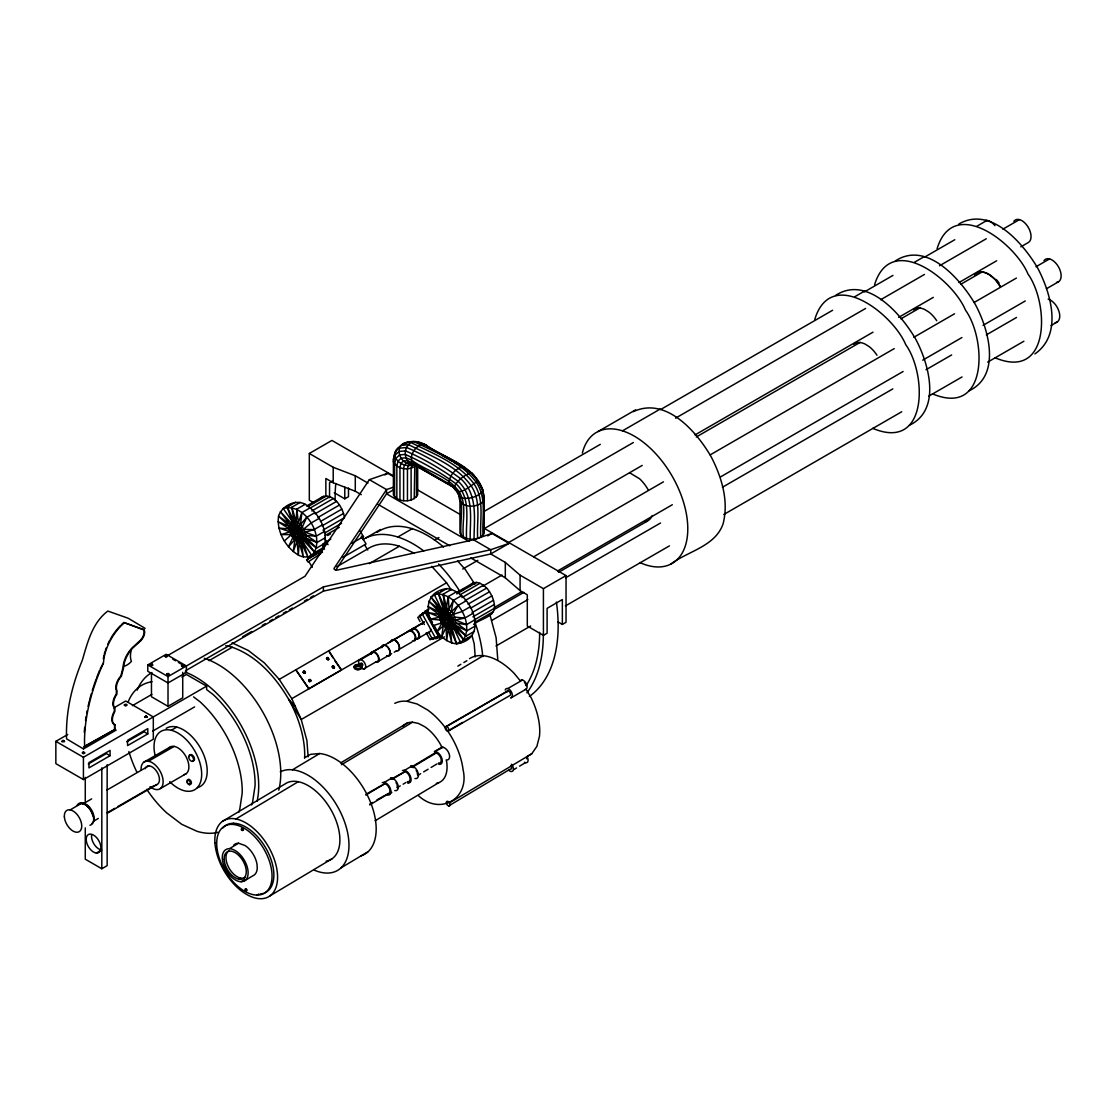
<?xml version="1.0" encoding="UTF-8"?>
<svg xmlns="http://www.w3.org/2000/svg" width="1117" height="1117" viewBox="0 0 1117 1117"><rect width="100%" height="100%" fill="white"/><g stroke="black" fill="none" stroke-linecap="round" stroke-linejoin="round"><path stroke-width="1.5" d="M442.374 617.31L444.72 615.9L445.529 611.474C452.315 612.912 456.909 629.723 446.535 626.497L445.515 623.286L444.007 622.839C435.63 606.126 458.85 625.352 444.007 622.839M473.622 624.361C480.687 618.539 496.576 616.738 494.356 604.465C493.77 599.913 491.983 595.612 489.497 591.773C485.937 585.573 474.823 577.615 469.726 586.313M145.098 628.34L128.218 618.26L107.804 611.055C92.069 623.035 87.517 642.75 82.253 660.426C72.074 685.21 65.54 711.92 66.573 738.854L83.454 748.935L83.468 748.027M114.506 729.108L114.576 724.598L115.023 729.415L84.124 746.631L115.023 729.415M115.093 724.905L114.102 724.388A11.589 6.576 -59.1 0 1 114.297 711.278L114.353 707.983A11.589 6.576 -59.1 0 1 116.308 694.02L116.405 690.571A11.589 6.576 -59.1 0 1 120.845 675.939L123.01 667.645A20.427 11.589 -59.1 0 1 132.211 647.748L140.197 640.502A8.308 4.719 -59.1 0 0 143.884 629.988L123.875 622.448L121.599 624.487M114.618 724.696A11.589 6.576 -59.1 0 1 114.814 711.585L114.869 708.29A11.589 6.576 -59.1 0 1 116.824 694.327L116.922 690.878A11.589 6.576 -59.1 0 1 121.362 676.26L123.526 667.952A20.427 11.589 -59.1 0 1 132.728 648.055L140.714 640.809A8.308 4.719 -59.1 0 0 144.4 630.295L143.618 629.402M292.207 532.991L292.668 532.432L290.238 530.603L290.504 527.894C289.54 532.809 292.445 538.436 297.262 540.139L292.235 536.048L293.464 534.471C298.057 541.954 301.143 530.77 294.832 529.36C289.764 529.584 292.794 538.282 297.136 537.151L298.937 540.195L300.278 540.572C309.311 535.769 293.408 516.557 290.294 528.969L292.556 531.455L292.472 533.898M295.516 537.109L296.41 537.082L297.667 540.237C306.575 538.869 296.801 521.29 290.713 527.615L292.668 530.603L292.109 532.125M450.36 629.206L451.771 643.099L448.238 628.508C437.375 626.735 435.518 601.225 449.104 610.008C456.839 613.582 459.45 633.8 447.121 627.963L450.36 629.206L456.56 643.825C490.963 638.966 471.458 590.977 446.758 588.603C412.355 593.462 431.86 641.451 456.56 643.825L460.749 641.409M449.006 628.592C462.312 626.958 445.334 600.597 439.316 613.442L439.414 612.088L428.83 601.197L440.084 610.105L439.916 611.669M299.817 542.122L303.098 542.443L307.985 557.16L301.269 542.75L298.002 541.745C316.823 546.618 296.982 509.017 289.722 525.786L291.872 523.412L295.307 523.496L296.173 521.709L296.815 509.129L305.178 504.298C318.108 512.228 327.03 527.908 324.977 543.225C321.836 553.292 308.055 560.594 298.337 555.051C285.421 547.121 276.485 531.441 278.538 516.124C281.693 506.057 295.474 498.754 305.178 504.298M300.278 540.572L296.27 539.804L296.41 537.082M289.317 527.727L289.415 526.484L278.538 516.124L289.861 524.306C287.781 531.524 292.235 539.748 299.216 542.331L303.363 556.95L301.269 542.75M299.216 542.331L298.337 555.051L297.038 541.214L296.075 540.754M413.485 464.365L451.827 486.202L413.485 464.365C407.51 457.062 415.482 444.203 424.432 444.468C444.761 458.235 474.041 465.594 482.726 491.41C477.364 497.316 467.841 499.634 460.204 497.651L457.146 492.388L457.691 491.871L459.269 495.18C457.328 508.752 479.053 509.073 484.233 499.913L482.837 490.014C474.348 465.342 445.809 458.892 426.54 445.404C415.091 438.199 401.659 441.103 394.915 452.511L393.393 459.269L393.393 494.761C397.959 502.915 413.108 502.915 417.674 494.761L417.674 465.524M439.218 615.593L439.302 614.532L427.965 606.489L439.414 612.088M292.472 530.77L295.516 531.078L297.68 526.121M303.098 542.443L311.908 555.666C326.611 538.659 305.388 502.064 283.243 508.528L292.291 521.611L291.872 523.412M289.429 530.003L289.415 526.484L278.077 521.723L289.526 529.053L290.015 532.446M445.976 610.371L448.238 596.562L456.602 591.717M84.641 746.952L84.515 740.92A145.629 82.644 -59.1 0 1 100.125 670.619L103.42 663.009L103.853 659.142A38.16 21.656 -59.1 0 1 122.116 624.794L124.392 622.755L144.135 629.723M444.706 623.342L446.297 623.621L446.535 626.497L447.568 626.86L443.7 624.543L442.863 616.472L441.145 613.401L442.583 611.32L445.529 611.474M301.436 541.843C306.756 537.919 302.777 529.807 299.105 526.037L300.473 524.571L301.883 512.605L310.261 507.76M296.173 537.165L297.513 535.238L295.516 531.078M446.06 623.705C449.048 622.309 446.479 617.547 444.007 616.807M448.238 628.508L446.702 640.711L446.074 627.126L441.773 622.867M294.12 530.268L296.047 525.116M294.204 539.218L294.916 539.469L293.268 551.589L297.038 541.214M290.588 524.32L290.839 522.63L280.311 511.628L289.861 524.306M304.606 757.773L304.704 757.061A83.216 48.045 60 0 0 288.619 699.2C275.494 676.916 257.203 656.126 232.224 647.26A83.216 48.045 60 0 0 225.676 645.766M452.148 627.908L453.907 628.452L460.721 642.833C477.392 626.888 456.295 590.209 434.22 594.439L441.271 608.681L440.964 610.413M814.824 319.294C831.188 265.651 892.846 313.612 905.719 344.622C926.817 374.041 928.422 451.91 872.684 428.314M874.569 284.793C890.933 231.149 952.592 279.11 965.479 310.121C986.576 339.554 988.182 417.409 932.444 393.826M937.093 248.7C953.457 195.056 1015.116 243.017 1027.989 274.028C1049.086 303.461 1050.692 381.316 994.954 357.733M442.095 619.53L442.555 618.972L440.182 617.603L440.349 614.881L441.369 621.289L445.948 625.981L445.097 625.729L445.515 623.286M449.718 613.331L451.17 611.976L453.251 600.457L461.628 595.612M439.609 617.994L439.749 617.24L428.439 612.619L439.302 614.532M446.06 618.301L448.741 613.68M443.379 625.003L441.676 636.816L446.074 627.126L445.208 626.735M441.48 612.046L440.461 614.476L442.555 617.143L442.095 617.91M290.978 526.372L290.713 527.615L292.975 529.933L292.207 531.371M395.544 452.79L396.172 449.956L403.516 443.323L413.932 441.564C435.881 452.608 461.586 462.047 476.498 482.67C486.998 498.294 481.888 517.771 483.047 535.294C476.861 540.782 464.323 540.949 459.967 533.186L459.967 499.09M442.011 618.664L442.458 618.008L440.14 615.914L440.712 613.275M445.404 623.649L446.297 623.621L447.917 626.819C456.448 624.71 446.088 607.453 440.461 614.476L442.863 616.472M61.91 741.353L63.208 740.264L64.325 741.73L62.077 741.73L62.873 740.627L64.507 741.353M124.42 705.26L126.975 705.064L124.476 705.106M152.722 665.104C152.08 661.487 148.072 666.709 152.387 665.439C152.61 662.241 148.212 666.388 152.596 664.95M144.651 716.932L146.285 716.206L147.081 717.309L144.819 717.309L145.95 715.843L147.207 717.128M164.883 656.419L167.299 656.042M166.768 673.928C168.974 677.097 169.784 671.261 166.768 674.277C168.388 677.223 170.636 672.322 166.894 674.096M181.471 665.439C182.127 669.069 186.134 663.847 181.806 665.104C181.582 668.301 185.98 664.154 181.596 665.606M361.894 666.863L361.768 667.966C360.093 670.689 353.279 670.256 354.145 666.277C356.002 661.85 363.095 667.198 361.768 666.277M354.871 666.388C355.262 672.085 355.555 662.116 354.871 667.854M361.028 667.854C360.651 662.018 360.33 672.266 361.028 666.388M444.706 617.101L447.149 612.353M292.975 529.933L291.844 525.269M442.388 609.756L442.877 607.941L438.381 593.448L446.758 588.603M309.716 681.831L311.126 680.686M326.541 658.43L327.351 657.55M334.318 667.882L334.416 666.877M294.078 537.682L293.464 535.601M371.333 654.101L371.556 653.347A5.194 3.002 60 0 1 377.56 655.497A5.194 3.002 60 0 1 376.317 661.697L363.444 669.125L360.637 667.477M442.807 616.919L442.583 611.32M293.492 523.133L294.12 521.29L291.788 507.23L300.166 502.399M295.307 523.496L297.234 524.487L298.351 522.826L301.883 512.605M292.905 530.38L293.031 524.669M245.391 889.09C245.656 893.572 248.826 888.643 245.251 889.132C244.595 892.72 247.862 890.654 245.922 888.867M295.628 539.134L294.832 538.911L295.614 536.746L294.818 536.802M478.062 481.162C473.189 483.075 458.152 498.908 453.851 487.598C457.021 480.687 463.82 475.214 471.011 472.882L472.184 473.161L478.062 481.162L482.837 490.014L484.233 497.889L484.233 533.186L483.047 535.294M296.173 531.762L299.23 527.559M292.905 534.792L291.244 534.261L292.975 533.465L290.574 532.404L290.448 529.737M444.091 609.742L444.817 607.913L443.156 594.174L451.533 589.329M443.365 616.738L443.966 611.125M100.265 668.79L103.42 663.009M447.889 611.585L453.251 600.457M242.529 830.489C245.405 830.503 240.518 826.231 241.872 829.805M294.818 530.561L296.647 527.392M315.036 512.563L306.658 517.394L302.4 526.833L300.822 528.034M295.321 534.848L294.064 532.669L294.357 534.345M445.069 621.527L443.952 619.209M293.464 530.198L294.469 524.627M444.357 624.64L442.43 623.021L443.351 621.01L441.369 621.289L440.88 618.874M289.526 529.053L278.943 528.02L290.197 531.832L281.065 534.582L291.369 534.61L292.989 537.221L288.493 546.785L294.916 539.469M393.393 459.269L394.594 457.035M446.618 619.125L450.179 615.397M451.324 615.467L452.985 614.392L457.886 605.582L466.25 600.751M443.7 624.543L444.72 622.714L445.097 625.729M440.489 620.466L439.749 617.24L430.199 619.153L440.74 620.047M303.503 671.317L303.168 672.225M308.795 680.016L310.121 679.457L311.015 680.784M326.611 658.136L327.937 657.592L328.845 659.212M328.859 659.407L328.244 659.924M332.168 666.528L332.796 666.011M334.416 667.784L333.69 668.385M445.404 617.617L447.568 614.853M393.477 476.596L387.753 473.287L369.364 479.654L305.011 576.26L167.103 655.888M335.868 569.893L386.538 493.826L393.617 489.735M449.453 802.886L531.748 753.78L536.886 746.365L539.469 736.285A57.009 32.519 59.1 0 0 531.008 697.525L526.023 689.217L511.321 697.72M64.465 741.199L62.077 741.381M84.683 752.886L82.169 752.886L83.775 752.299M358.976 665.173L354.145 666.277M360.205 668.161L359.548 668.971L361.768 667.966M296.731 532.586L300.613 529.36M300.473 524.571L306.658 517.394M293.45 537.64L294.832 536.174L294.832 538.911M289.652 505.764L291.621 503.683M296.41 530.268L298.016 528.676M291.062 534.917L284.332 540.991M451.17 611.976L457.886 605.582M444.007 625.157L437.054 631.677L442.192 622.741L433.145 625.66M294.162 532.558L293.869 534.233L295.46 534.806M444.063 619.097C447.163 627.349 442.89 613.331 445.166 621.415M404.019 444.552L406.504 442.262L412.62 441.997M302.246 530.338L310.819 523.189L319.197 518.358M442.374 620.438L440.615 619.432L442.555 618.972M441.369 621.289L442.863 620.005M398.448 448.001L394.915 452.511L393.393 461.67C397.205 469.908 410.162 470.997 416.487 465.105L416.487 496.87M447.051 620.019L451.366 617.366M303.615 673.104L305.346 673.132M332.643 666.025L332.168 667.435M377.015 532.334C398.392 517.967 426.317 531.846 443.533 547.051M303.866 671.122L305.123 671.429M327.644 657.522L328.607 658.29M633.409 411.642C665.774 396.353 696.491 431.344 711.236 456.909C721.736 477.322 728.996 501.072 723.048 523.971C715.117 546.548 687.863 551.114 670.605 564.225M333.089 668.343L332.796 668.203M308.85 688.756L295.837 669.795L308.85 688.756L341.425 669.949L328.705 650.764L332.95 657.857M341.425 669.949L334.765 660.594M440.964 590.921L442.597 589.608M835.516 295.474C867.015 274.684 901.042 313.933 915.577 338.926C929.051 363.919 941.715 409.953 909.35 425.284M895.262 260.987C926.775 240.183 960.802 279.445 975.323 304.438C988.796 329.417 1001.46 375.466 969.109 390.796M958.903 223.986C990.737 205.5 1023.228 243.45 1037.847 268.331C1050.929 293.534 1062.979 334.458 1034.887 353.921M167.299 656.461L164.925 656.279M147.081 716.974L144.693 716.793M442.43 623.021L443.365 622.141M447.037 617.589L448.839 616.361M322.925 543.881L330.772 539.134M320.984 553.432L307.971 562.033L306.63 559.812L324.042 548.559M360.721 538.408L363.486 536.579L359.995 530.812M429.068 632.487L429.822 631.999M457.872 666.109L460.86 664.308M463.848 662.521L466.85 660.733M292.486 769.795L319.685 753.528A57.009 32.519 59.1 0 1 370.439 802.062A57.009 32.519 59.1 0 1 360.833 855.873M394.79 703.375A57.009 32.519 59.1 0 1 407.035 701.294L483.256 655.693M222.492 821.358L284.821 784.092A44.205 25.216 59.1 0 1 331.972 811.598A44.205 25.216 59.1 0 1 326.108 861.179M235.938 818.97L298.253 781.705M231.722 824.36L233.565 823.271M340.685 762.897L407.3 723.062M341.453 764.712L412.508 722.21L418.442 723.439L424.683 726.678A33.803 19.282 59.1 0 1 441.131 745.639L441.829 747.231L443.114 747.287A7.065 4.035 59.1 0 1 449.16 753.905A7.065 4.035 59.1 0 1 447.275 759.979M241.803 828.549C245.503 832.025 238.745 829.987 242.263 828.283M229.376 848.711L238.549 843.223L245.084 845.541A18.207 10.388 59.1 0 1 257.008 864.195L257.259 868.16A18.207 10.388 59.1 0 1 252.973 875.728L243.813 881.215A18.207 10.388 59.1 0 1 222.562 860.746A18.207 10.388 59.1 0 1 239.233 853.681A18.207 10.388 59.1 0 1 243.813 881.215M411.238 767.184L435.072 752.928L434.499 751.615L441.829 747.231L440.922 747.552M384.457 782.361L391.788 777.977M404.619 770.311L411.95 765.927M434.499 751.615L443.114 747.287M366.153 794.145L384.848 783.673A5.627 3.211 59.1 0 1 389.61 789.049A5.627 3.211 59.1 0 1 387.99 793.768L376.946 799.828M391.076 779.233L405.024 771.61A5.627 3.211 59.1 0 1 409.771 776.985A5.627 3.211 59.1 0 1 408.152 781.705L407.384 781.635M365.79 795.081L384.848 783.673M392.193 779.289L405.024 771.61M435.784 751.671A7.065 4.035 59.1 0 1 441.829 758.289A7.065 4.035 59.1 0 1 439.944 764.363L438.869 764.293L438.534 762.995L439.316 763.079A5.627 3.211 59.1 0 0 440.936 758.345A5.627 3.211 59.1 0 0 436.175 752.984L412.355 767.225A5.627 3.211 59.1 0 1 413.388 767.672M238.633 879.163L240.462 878.074M369.615 804.212L372.547 802.467M397.401 787.597L400.249 785.893M403.097 784.19L405.946 782.486M417.688 775.463L420.662 773.69M423.65 771.903L428.118 769.236M431.092 767.449L437.054 763.888M241.035 881.718L244.958 879.372M369.755 804.924L388.814 793.517M388.898 794.103L391.83 792.344M410.525 781.174L407.593 782.919A7.065 4.035 59.1 0 0 410.344 776.092A7.065 4.035 59.1 0 0 402.427 770.576M375.186 820.716L438.841 782.64M257.022 895.108L258.851 894.005M269.909 895.904L332.238 858.638M340.978 867.881L368.177 851.615M448.671 805.943L510.218 769.124A2.597 1.48 59.1 0 0 511.558 768.147A2.597 1.48 59.1 0 0 510.623 765.522M513.666 769.683L516.599 767.924M519.531 766.164L525.409 762.66M321.431 497.498C333.075 491.592 343.156 507.593 344.441 517.716L322.995 530.1M313.821 502.804L309.311 500.193L309.311 453.474L331.917 440.433L393.854 476.177M292.291 521.611L287.167 507.02L295.53 502.189M332.308 481.134L329.543 482.739L329.543 497.665M306.63 506.015L323.79 496.102M308.097 506.546L326.681 495.808M309.898 508.207L329.92 496.646M311.838 510.958L333.285 498.573M315.078 513.806L336.538 501.421M384.932 474.92L387.753 473.287M334.262 492.737L344.79 498.824L348.476 496.702L348.476 488.017M318.01 517.408L339.456 505.024M320.397 521.513L341.844 509.129M303.293 532.795L314.086 529.598L322.45 524.767M322.101 525.842L343.547 513.457M303.894 535.252L316.209 536.174L324.586 531.343M324.447 533.172L341.607 523.259M325.019 535.601L339.331 527.35M327.658 535.546L330.52 533.898M303.992 537.514L317.074 542.471L325.452 537.626M303.587 539.455L305.527 539.748L316.614 548.056L324.977 543.225M302.721 540.935L304.55 541.41L314.84 552.552L323.218 547.721M309.381 556.364L314.966 553.138M306.63 559.812L318.443 552.999M351.785 543.365L363.486 536.579M365.804 537.989L380.52 529.5M147.793 664.908L166.182 654.297L186.399 665.969L186.399 672.35L168.011 682.962L147.793 671.289L147.793 664.908L168.011 676.595L323.399 586.886L490.726 549.732L509.115 543.351L491.941 533.437L473.552 539.804L336.817 570.173A2.96 1.703 0 0 1 333.955 568.511L386.538 489.581L394.203 486.928M342.919 557.369L366.069 543.965L361.308 536.09M336.859 566.696L367.228 549.173L367.772 550.095M397.82 537.026L412.522 528.523M113.836 707.871L125.718 701.015L153.308 716.932L153.308 739.231L83.426 779.568L55.85 763.651L55.85 741.353L67.746 734.483M242.626 636.746L251.66 631.524M262.216 625.436L265.232 623.691M269.755 621.08L272.771 619.335M275.787 617.603L278.803 615.858M283.327 613.247L286.343 611.502M289.359 609.77L292.375 608.025M304.424 601.058L307.44 599.326M310.456 597.581L313.472 595.836M369.252 563.638L399.397 546.227L414.17 553.18M597.972 431.581L635.643 409.827M185.492 670.758L323.399 591.13L490.726 553.976L509.115 543.351M208.991 660.678L232.224 647.26M132.406 705.651L151.898 694.383M181.903 677.07L186.399 674.473L206.631 686.145L206.631 689.608L213.026 694.467A83.216 48.045 60 0 1 255.067 785.726L252.637 801.838A83.216 48.045 60 0 1 251.576 804.966M622.476 430.841L660.147 409.087M854.631 296.815L864.488 291.118M914.376 262.313L924.234 256.617M976.9 226.22L986.758 220.524M434.415 540.139L438.939 537.528M484.192 511.404L600.332 444.357M660.664 409.52L832.612 310.261M864.279 291.97L892.944 275.424M924.611 257.133L954.784 239.722M83.454 748.935L116.168 730.071M151.465 672.979L151.465 696.757L168.011 706.321L182.727 697.818L182.727 672.35M55.85 741.353L83.426 757.27L206.631 686.145M484.024 528.746L633.339 442.527M675.576 418.149L865.619 308.432M880.699 299.719L924.443 274.461M939.523 265.762L986.283 238.759M1002.871 229.18L1019.472 219.602M88.285 764.028L106.394 753.57L110.08 755.692L110.08 750.387L88.955 762.59L88.955 767.896L110.08 755.692M126.779 741.8L144.107 731.803L147.793 733.925L147.793 728.605L127.561 740.292L127.561 745.597L147.793 733.925M487.696 535.895L491.941 533.437M152.624 731.132L194.637 706.879M171.264 730.281L176.793 727.097M462.731 569.042L477.825 560.343M507.984 542.918L642.219 465.426M695.011 434.946L872.991 332.182M898.64 317.382L933.323 297.359M958.972 282.545L996.671 260.778M1020.812 246.843L1028.352 242.487A12.999 7.512 60 0 0 1027.445 226.039A12.999 7.512 60 0 0 1013.887 221.334M696.296 436.97L860.272 342.305M900.888 318.848L920.436 307.552M961.067 284.109L982.122 271.948C990.318 273.246 996.532 279.836 1000.427 286.776L995.596 279.878L989.355 274.698M232.071 642.833L248.323 650.485L264.408 662.953L279.236 679.387L446.563 582.781L451.045 589.664M143.744 762.241L169.491 747.385M440.084 610.105L430.967 597.078L437.948 593.057M148.463 761.249L174.21 746.393M70.134 809.895L82.086 802.997M83.58 803.165L82.658 803.695A11.603 6.702 60 0 0 80.703 803.584M82.602 804.1L91.636 798.892M106.674 790.208L148.798 765.885M456.658 592.513L473.817 582.599M434.108 625.45L440.531 637.123L439.19 637.793L424.725 611.544L427.685 609.84M424.725 611.544L429.026 609.17M461.516 590.418L464.463 588.715L463.122 589.385M440.684 636.243L435.853 638.659L422.058 613.61L426.554 611.013M456.713 593.923L476.736 582.362M424.362 624.571L419.475 615.676L423.902 613.121M459.967 594.83L479.989 583.269M461.907 597.623L483.354 585.238M482.46 586.341L502.064 575.018M533.744 556.741L663.456 481.846M710.217 454.856L894.228 348.616M913.832 337.292L954.56 313.779M974.164 302.456L1016.4 278.077M1036.004 266.754L1049.575 258.921M190.393 755.134L191.3 754.603M373.218 651.588L384.248 645.221M388.199 642.945L409.995 630.351M413.681 628.229L424.32 621.918M308.138 756.809L306.882 740.445L301.213 719.502L291.788 698.67L423.273 622.769M360.693 659.658L373.567 652.23M414.17 628.899L410.498 631.021A5.194 3.002 60 0 1 414.993 635.699A5.194 3.002 60 0 1 413.793 640.432M465.147 600.513L486.593 588.128M359.995 664.294C362.885 665.858 359.241 667.952 359.339 664.671C360.623 660.971 364.91 665.648 361.824 665.285M468.037 604.157L489.497 591.773M107.274 812.673L114.786 808.331M117.802 806.6L153.909 785.754M360.47 666.626L362.313 665.564M93.814 821.037L98.324 818.426M107.358 813.218L157.008 784.553M470.173 606.768L461.796 611.613L452.985 614.392M376.652 662.339L391.634 653.696M394.259 652.188L396.884 650.666M399.9 648.935L411.936 641.982M417.116 638.994L428.146 632.613M470.397 608.276L491.857 595.892M160.471 788.518L186.218 773.662M472.058 612.619L493.505 600.234M453.488 620.34L464.742 618.106L473.119 613.275M426.219 632.697L430.031 639.622L432.921 637.961M187.879 779.945L188.801 779.415M428.453 631.971L432.53 639.385L436.956 636.83M472.91 616.863L494.356 604.465M435.853 638.659L440.349 636.062M439.19 637.793L442.137 636.09M494.356 607.494L521.499 591.815M557.704 570.913L672.336 504.73M720.605 476.861L903.108 371.5M922.712 360.177L961.932 337.543M983.044 325.354L1025.28 300.962M1046.392 288.772L1058.455 281.805M444.426 636.816L301.213 719.502L288.619 699.2L295.307 706.461M474.32 619.893L494.342 608.332M189.429 784.692L190.351 784.162M453.879 622.727L466.501 624.654L474.879 619.809M493.686 609.784L523.845 592.373M558.528 572.351L647.511 520.983M474.851 622.295L493.449 611.558M453.781 624.892L466.976 630.77L475.339 625.939M473.552 539.804L490.726 549.732L490.726 553.976L505.303 562.396L520.075 575.157L543.42 588.645L566.04 575.59L566.04 622.309L562.354 624.431L557.955 621.89M491.62 620.521L527.824 599.62M565.523 577.852L660.552 522.993M722.392 487.277L892.832 388.884M926.007 369.727L951.656 354.927M986.339 334.891L1016.512 317.479M453.181 626.651L455.094 627.028L466.11 636.076L474.474 631.245M453.907 628.452L463.974 640.181L472.351 635.35M96.341 853.039L101.661 849.967M85.269 827.865L85.269 859.196L101.815 868.747L107.148 865.675L107.148 764.726M495.976 646.017L530.673 625.995M565.356 605.959L669.432 545.878M723.732 514.532L901.712 411.768M928.855 396.102L962.044 376.946M987.679 362.131L1023.884 341.243M1051.027 325.564L1057.059 322.073M470.802 557.928L505.303 577.838L520.075 590.614L527.294 594.789L527.294 626.037L543.42 635.364L547.107 633.227L547.107 608.346L562.354 599.536L562.354 624.431M507.76 688.561L522.505 680.044M445.446 726.846L507.132 691.228M446.563 726.497L508.235 690.878M447.512 731.146L448.336 731.077A2.597 1.508 60 0 0 447.805 727.349A2.597 1.508 60 0 0 445.208 727.586A2.597 1.508 60 0 0 447.512 731.146L462.55 722.462M448.336 731.077L510.022 695.458A2.597 1.508 60 0 0 509.422 691.646A2.597 1.508 60 0 0 506.881 692.149M531.748 753.78L526.973 756.558A5.194 2.96 59.1 0 1 527.824 761.612A5.194 2.96 59.1 0 1 524.445 762.241M304.438 757.884L310.624 754.324L319.685 753.528M489.358 615.272L491.745 613.931M422.058 613.61L426.889 611.194M419.475 615.676L424.237 613.303M420.941 615.774L417.772 617.366L420.034 621.499M430.031 639.622L433.201 638.044M432.53 639.385L436.496 637.402M297.15 533.479L301.73 531.371M355.695 666.081L360.205 666.081M452.608 617.855L454.437 617.087L464.742 618.106M316.362 552.329L318.317 551.575M297.136 531.05L299.244 530.254M292.235 536.048L294.092 535.392M297.429 534.387L302.498 533.465M447.317 620.926L452.217 619.46M293.869 532.725L295.46 533.312L294.986 535.043M435.072 752.928L436.175 752.984M466.32 638.659L469.084 637.989M357.957 665.104L355.974 664.894M355.695 668.161L359.548 668.455M358.78 669.153L359.925 669.348M297.513 535.238L302.861 535.518M447.414 621.792L452.692 621.527M447.666 618.511L449.886 618.106M294.12 536.3L294.832 536.174M297.429 536.006L302.805 537.361M447.317 622.546L452.748 623.44M982.122 271.948L978.422 272.38L974.582 275.48C977.654 270.635 984.719 271.473 988.866 274.419M401.129 445.362L408.571 444.664C430.506 455.708 456.211 465.147 471.137 485.769C481.636 501.393 476.526 520.871 477.671 538.394M297.15 536.593L302.33 538.883M447.051 623.132L452.385 625.059M358.976 669.069L356.937 669.572M296.731 536.998L301.464 539.972M446.618 623.537L451.617 626.274M290.574 532.404L292.668 532.432M304.019 529.43L314.086 529.598M297.778 531.971L300.222 532.041M446.297 623.621L450.514 627.014M361.824 663.233L361.182 664.154M448.154 619.53L450.654 619.963M440.182 617.603L442.458 618.008M327.951 659.938L326.639 658.653M333.089 665.997L334.053 666.318M304.159 671.108L305.472 672.699M304.578 673.425L303.349 672.462M358.78 665.09L359.925 664.894M407.035 701.294L417.186 704.017L427.741 710.063A57.009 32.519 59.1 0 1 463.08 769.808C469.866 798.767 440.098 815.885 418.4 795.639M449.132 627.209L447.917 626.819L447.037 623.705M298.839 540.628L297.667 540.237L297.136 537.151M298.267 532.991L300.906 533.898M305.192 532.223L316.209 536.174M290.238 530.603L292.556 531.455M415.594 465.286C403.879 464.49 401.827 448.043 411.084 442.611C433.228 453.711 459.115 463.276 474.125 484.094C484.722 499.816 479.668 519.419 480.785 537.095M309.311 453.474L333.215 467.283L355.29 475.772L367.954 483.089M325.857 495.85L325.857 478.495L333.215 482.739L355.29 491.229L361.28 494.691M450.709 628.564L452.287 629.192L456.56 643.825M416.836 441.606L426.54 445.404L428.006 447.261M455.429 619.893L466.501 624.654M629.569 472.728L639.58 478.774A27.38 15.806 60 0 1 648.139 489.735M448.462 620.549L451.073 621.792M333.397 666.053L334.388 667.589M310.023 679.555L310.945 680.462M84.417 804.422L85.911 805.162M440.14 615.914L442.555 617.143M442.681 455.736L451.477 460.804M454.41 462.508L457.342 464.197M460.274 465.887L466.152 469.28L463.415 466.99C455.596 467.814 448.601 476.051 449.09 483.912L455.317 488.911L449.09 483.912L412.019 462.494L407.258 460.707L403.446 461.056L400.905 463.415L399.956 467.646L399.956 499.969M416.501 489.26L460.302 514.546M484.471 528.509L566.04 575.59M369.364 479.654L386.538 489.581L386.538 493.826L469.056 541.452M377.783 504.228L449.802 545.794M172.758 659.156L175.578 660.789M178.413 662.423L181.247 664.057M298.56 534.01L301.227 535.713M305.863 534.987L317.074 542.471M290.294 528.969L292.668 530.603M455.876 622.602L466.976 630.77M361.768 666.793L359.548 665.788M354.005 667.38L356.365 668.455M84.347 752.495C83.175 756.516 81.234 749.437 84.738 753.026M193.562 696.882L200.152 701.895A83.216 48.045 60 0 1 242.194 793.154L239.764 809.28A83.216 48.045 60 0 1 238.703 812.394M448.559 621.527L451.114 623.481M467.409 470.257L471.206 473.203M309.535 681.607L308.823 680.518M297.234 524.487L299.105 526.037M298.672 534.987L301.171 537.347M305.974 537.556L316.614 548.056M455.764 625.031L466.11 636.076M448.462 622.378L450.793 624.906M431.734 566.347L446.563 582.781M457.509 560.832L465.231 569.419L474.879 584.247M430.967 597.078L441.271 608.681M441.145 613.401L443.351 616.025M453.851 487.598C466.711 500.081 459.143 519.726 461.153 535.294M298.56 535.839L300.752 538.687M305.527 539.748L314.84 552.552M291.481 526.652L293.464 529.486M455.094 627.028L463.974 640.181M448.154 623.049L450.123 625.995M279.236 679.387L291.788 698.67M483.047 496.018L484.233 497.889M364.603 544.845L367.228 549.173M442.123 612.758L443.98 615.83M324.81 538.757L326.527 541.577M326.248 541.689L328.035 544.663M322.715 546.101L324.516 549.061M321.082 550.262L322.422 552.482M308.781 561.544L312.271 567.296M426.08 610.873L432.502 622.546M425.549 611.865L427.169 614.811M428.788 617.757L439.344 636.913M298.267 536.509L299.998 539.665M292.528 526.121L294.092 529.29M287.167 507.02L294.12 521.29M447.666 623.509L449.132 626.637M438.381 593.448L444.817 607.913M443.351 612.577L444.72 615.9M297.778 536.97L298.937 540.195M293.799 526.079L294.832 529.36M291.788 507.23L296.173 521.709M472.03 635.782L474.208 643.839L475.214 656.922M489.791 614.252L496.102 637.667L497.777 659.602M443.156 594.174L446.94 608.625M446.2 759.909L446.605 761.501A33.803 19.282 59.1 0 1 436.356 783.338M326.611 659.044L326.639 658.346M308.795 680.923L308.823 680.211M303.252 672.546L303.265 671.834M358.655 664.015L358.683 660.775A5.194 3.002 60 0 1 364.687 662.94A5.194 3.002 60 0 1 363.444 669.125M444.72 612.884L445.515 616.235M295.614 536.746L296.27 539.804M459.269 495.18L459.729 497.777M295.209 526.512L295.614 529.695M296.815 509.129L298.351 522.826M448.238 596.562L449.104 610.008M446.158 613.666L446.297 616.821M543.42 588.645L543.42 635.364M520.075 575.157L520.075 590.614M505.303 562.396L505.303 577.838M474.027 539.078C474.167 518.497 477.992 494.217 460.79 478.774C444.091 466.473 425.717 455.582 406.63 447.498L399.607 448.168C397.08 456.239 404.619 465.37 413.053 464.197L411.112 468.205L411.112 499.969M470.173 539.078C469.894 519.503 474.571 496.102 458.124 481.273C441.843 469.377 423.971 458.822 405.457 450.863L399.062 451.463L394.804 455.415C396.786 463.667 407.398 467.995 414.826 464.267L414.225 498.671M466.515 538.394C465.691 520.075 471.388 497.805 455.945 483.731C440.196 472.351 422.938 462.215 405.164 454.41L399.579 454.94L395.851 458.389L394.594 464.016L394.594 496.87M463.415 537.095C461.558 522.211 467.576 505.359 459.171 491.773C447.875 475.619 426.443 471.388 411.321 459.897L405.792 457.802L401.087 458.249L397.945 461.153L396.842 466.082L396.842 498.671M407.454 500.653L407.454 468.763L408.152 465.663L409.73 464.197L412.103 463.974L409.436 462.829L406.434 463.108L404.424 464.979L403.614 468.582L403.614 500.653M360.749 665.257L360.707 666.458M360.707 667.784L360.749 668.985M358.976 664.657L358.78 665.606M358.78 668.636L358.976 669.572M357.957 664.587L357.957 665.537M357.957 668.706L357.957 669.655M357.133 668.636L355.974 669.348M355.29 475.772L355.29 491.229M355.164 665.257L355.192 666.458M355.192 667.784L355.164 668.985M344.79 487.207L344.79 498.824M333.215 467.283L333.215 482.739M323.399 586.886L323.399 591.13M168.011 676.595L168.011 706.321M101.815 767.812L101.815 868.747M85.269 777.39L85.269 801.755M83.426 757.27L83.426 779.568M362.913 539.595A98.813 57.051 60 0 1 423.776 550.946M438.548 564.029A98.813 57.051 60 0 1 459.324 590.572M475.074 622.755A98.813 57.051 60 0 1 482.753 656.559M582.362 453.055A75.649 43.675 60 0 1 641.046 440.531A75.649 43.675 60 0 1 687.779 529.416A75.649 43.675 60 0 1 639.971 562.605M652.174 515.635A27.38 15.806 60 0 1 644.872 521.89M367.87 548.754A88.383 51.033 60 0 1 399.397 546.241M204.299 658.304A88.802 51.27 60 0 1 278.775 790.152M137.182 690.124A88.802 51.27 60 0 1 151.94 672.546M185.143 672.057A88.802 51.27 60 0 1 257.105 801.266M217.899 832.291A83.216 48.045 60 0 1 197.039 831.313L181.75 824.318L166.587 812.771A83.216 48.045 60 0 1 146.746 789.37M136.791 771.973A83.216 48.045 60 0 1 128.888 751.532M128.036 702.272A83.216 48.045 60 0 1 152.052 681.733M166.224 728.326A33.705 19.45 60 0 1 201.339 749.647A33.705 19.45 60 0 1 197.388 787.68M154.956 754.897A33.705 19.45 60 0 1 176.179 732.11A33.705 19.45 60 0 1 201.451 777.963A33.705 19.45 60 0 1 169.714 781.691M167.913 749.256A15.596 9.006 60 0 1 185.045 755.022A15.596 9.006 60 0 1 184.068 774.639M187.768 781.104A2.597 1.508 60 0 1 189.583 779.666A2.597 1.508 60 0 1 191.384 783.199A2.597 1.508 60 0 1 188.955 783.408M189.667 755.748A3.463 1.997 60 0 1 193.702 756.586A3.463 1.997 60 0 1 192.808 760.859M141.105 769.99A15.596 9.006 60 0 1 152.247 762.716A15.596 9.006 60 0 1 163.082 782.989A15.596 9.006 60 0 1 150.055 786.717M145.126 768.678A10.402 6.004 60 0 1 156.911 771.735A10.402 6.004 60 0 1 155.417 784.874M86.33 805.371A10.402 6.004 60 0 1 88.229 806.879M99.804 849.465A10.402 6.004 60 0 1 91.58 835.153M77.143 805.287A12.301 7.093 60 0 1 90.645 809.755A12.301 7.093 60 0 1 89.919 825.254M86.903 806.013A11.603 6.702 60 0 1 92.865 815.982M79.949 803.64A11.603 6.702 60 0 1 91.552 809.979A11.603 6.702 60 0 1 91.873 823.564M913.441 309.842A23.401 13.516 60 0 1 924.625 309.451L928.953 312.132A23.401 13.516 60 0 1 936.744 320.733M853.681 344.329A23.401 13.516 60 0 1 864.879 343.952L869.194 346.619A23.401 13.516 60 0 1 876.985 355.234M403.167 725.938A33.803 19.282 59.1 0 1 412.508 722.21M396.06 782.682A5.627 3.211 59.1 0 1 396.703 783.994M397.121 785.321A5.627 3.211 59.1 0 1 397.149 787.68M390.601 777.893A7.065 4.035 59.1 0 1 397.834 784.595A7.065 4.035 59.1 0 1 394.762 790.599M410.763 765.843A7.065 4.035 59.1 0 1 417.995 772.545A7.065 4.035 59.1 0 1 414.924 778.535M280.255 771.875A57.009 32.519 59.1 0 1 344.762 822.405A57.009 32.519 59.1 0 1 314.408 870.199M233.565 845.332A18.207 10.388 59.1 0 1 238.549 843.223M416.222 770.618A5.627 3.211 59.1 0 1 416.864 771.931M417.283 773.257A5.627 3.211 59.1 0 1 417.437 774.514M245.265 877.362A15.596 8.908 59.1 0 1 229.641 869.082A15.596 8.908 59.1 0 1 228.803 850.861M382.265 782.64A7.065 4.035 59.1 0 1 390.182 788.141A7.065 4.035 59.1 0 1 387.431 794.983M1048.179 299.188A12.999 7.512 60 0 1 1059.056 311.657A12.999 7.512 60 0 1 1055.16 322.673M1043.99 260.638A12.999 7.512 60 0 1 1058.455 266.795A12.999 7.512 60 0 1 1056.556 282.392M985.752 220.342A12.999 7.512 60 0 1 994.94 225.648M422.282 624.375A5.892 3.407 60 0 1 423.776 621.987M430.548 628.829A5.892 3.407 60 0 1 430.324 631.189M411.238 630.742A5.892 3.407 60 0 1 415.803 629.053A5.892 3.407 60 0 1 419.545 636.481A5.892 3.407 60 0 1 414.979 638.156M411.782 630.742A5.194 3.002 60 0 1 417.395 631.203A5.194 3.002 60 0 1 417.479 638.31M408.92 631.356A5.194 3.002 60 0 1 409.632 631.035M407.817 631.775A5.892 3.407 60 0 1 414.938 634.54A5.892 3.407 60 0 1 412.396 640.879M391.774 640.53A5.892 3.407 60 0 1 397.596 642.778A5.892 3.407 60 0 1 398.56 650.052M390.866 641.479A6.283 3.63 60 0 1 398.308 643.476A6.283 3.63 60 0 1 396.312 650.904M381.819 647.72A5.892 3.407 60 0 1 386.021 645.808A5.892 3.407 60 0 1 390.126 652.635A5.892 3.407 60 0 1 386.65 655.735M381.679 646.785A6.283 3.63 60 0 1 389.121 648.782A6.283 3.63 60 0 1 387.124 656.21M335.156 500.276A155.068 89.528 60 0 1 335.812 483.577M556.406 602.035A160.401 92.613 60 0 1 529.388 696.463M543.351 633.856A160.401 92.613 60 0 1 526.917 692.861M539.637 632.306A155.068 89.528 60 0 1 526.107 685.643M370.788 654.087A5.892 3.407 60 0 1 374.991 652.174A5.892 3.407 60 0 1 379.096 659.002A5.892 3.407 60 0 1 375.619 662.102M263.417 893.363A39.011 22.256 59.1 0 1 260.429 893.949M222.953 827.906A39.011 22.256 59.1 0 1 264.101 845.276A39.011 22.256 59.1 0 1 264.785 892.846M996.252 279.501A23.401 13.516 60 0 1 999.059 283.006M469.545 658.639A57.009 32.519 59.1 0 1 514.211 673.439L520.243 680.756A5.194 3.002 60 0 1 526.065 683.199A5.194 3.002 60 0 1 525.297 689.44M524.404 682.641A2.597 1.508 60 0 1 524.85 683.115M525.521 684.274A2.597 1.508 60 0 1 525.772 685.489M526.638 758.234A2.597 1.48 59.1 0 1 526.707 758.82M505.163 690.055A5.194 3.002 60 0 1 510.958 691.13A5.194 3.002 60 0 1 510.553 697.943M511.516 764.223A5.194 2.96 59.1 0 1 513.15 770.381A5.194 2.96 59.1 0 1 508.821 770.339M124.867 666.053A16.197 9.187 -59.1 0 0 131.443 661.39A19.897 11.296 -59.1 0 1 131.401 649.703M84.292 732.403A145.629 82.644 -59.1 0 1 84.697 727.362M85.52 720.507A145.629 82.644 -59.1 0 1 86.163 716.332M86.651 713.526A145.629 82.644 -59.1 0 1 87.182 710.719M88.075 706.461A145.629 82.644 -59.1 0 1 89.444 700.736M89.807 699.298A145.629 82.644 -59.1 0 1 91.399 693.531M92.264 690.641A145.629 82.644 -59.1 0 1 96.202 679.024M96.732 677.572A145.629 82.644 -59.1 0 1 99.608 670.312M103.336 658.821A38.16 21.656 -59.1 0 1 104.021 655.232M104.314 654.003A38.16 21.656 -59.1 0 1 105.012 651.546M105.403 650.317A38.16 21.656 -59.1 0 1 106.283 647.846M107.832 644.146A38.16 21.656 -59.1 0 1 109.62 640.502M110.276 639.315A38.16 21.656 -59.1 0 1 120.692 625.38M124.476 704.715C125.816 708.625 128.581 702.356 124.476 704.715M164.925 655.888C166.196 659.77 168.862 653.529 164.925 655.888M86.246 840.431A10.402 6.004 60 0 0 98.003 852.899A10.402 6.004 60 0 0 96.383 837.373A10.402 6.004 60 0 0 86.246 840.431M64.367 816.82A12.301 7.093 60 0 0 77.967 832.151A12.301 7.093 60 0 0 76.78 814.125A12.301 7.093 60 0 0 64.367 816.82M214.925 842.721A44.205 25.216 59.1 0 0 263.794 898.459A44.205 25.216 59.1 0 0 259.898 834.734A44.205 25.216 59.1 0 0 214.925 842.721M224.154 859.35A15.596 8.908 59.1 0 0 241.244 879.288A15.596 8.908 59.1 0 0 240.225 856.99A15.596 8.908 59.1 0 0 224.154 859.35M186.846 781.635A2.597 1.508 60 0 0 189.834 784.623A2.597 1.508 60 0 0 189.29 780.685A2.597 1.508 60 0 0 186.846 781.635M188.689 756.977A3.463 1.997 60 0 0 192.459 761.403A3.463 1.997 60 0 0 192.264 756.391A3.463 1.997 60 0 0 188.689 756.977M446.395 803.151A2.597 1.48 59.1 0 0 449.495 805.874A2.597 1.48 59.1 0 0 448.615 801.866A2.597 1.48 59.1 0 0 446.395 803.151M217.326 850.386A39.011 22.256 59.1 0 0 262.956 893.949A39.011 22.256 59.1 0 0 252.833 834.86A39.011 22.256 59.1 0 0 217.326 850.386"/></g></svg>
